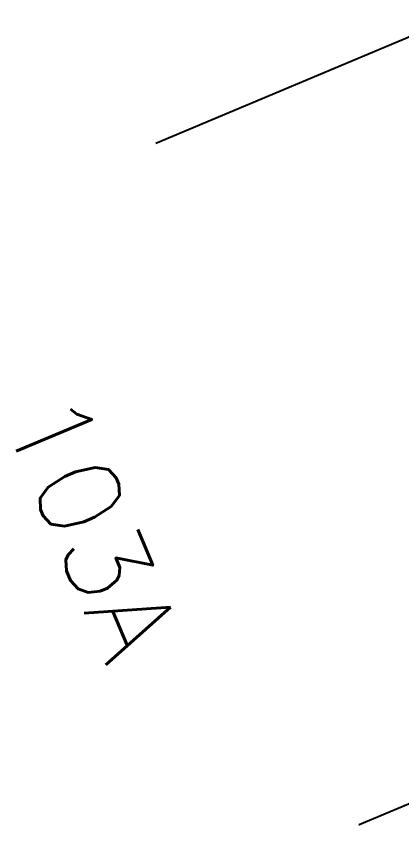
# Model space of a CAD drawing. Header units: millimetres. Extents: x 133016 to 134000, y 142000 to 143000.
# Drawn here: x 133266.09 to 133271.97, y 142284.48 to 142296.82 of the extents above; entities that cross this region are included whole.
import ezdxf
from ezdxf.enums import TextEntityAlignment as Align

# ---------------------------------------------------------------- set-up
doc = ezdxf.new("R2010")
doc.units = ezdxf.units.MM
doc.layers.add('W0100', color=7, linetype='CONTINUOUS')
doc.layers.add('W0991', color=7, linetype='CONTINUOUS')
doc.styles.get("Standard").update_dxf_attribs({"font": 'romans.shx', "width": 0.85})

msp = doc.modelspace()

# ---------------------------------------------------------------- linework, layer by layer
at = {"layer": 'W0100'}
for points in [[(133268.218, 142294.88), (133272.827, 142296.818)], [(133275.933, 142286.41), (133271.321, 142284.479), (133271.321, 142284.479), (133271.321, 142284.479), (133271.321, 142284.479), (133271.321, 142284.479), (133271.321, 142284.479), (133271.321, 142284.479), (133271.321, 142284.479), (133271.321, 142284.479), (133271.321, 142284.479), (133271.321, 142284.479), (133271.321, 142284.479), (133271.321, 142284.479), (133271.321, 142284.479), (133271.321, 142284.479), (133271.321, 142284.479), (133271.321, 142284.479), (133271.321, 142284.479), (133271.321, 142284.479), (133271.321, 142284.479), (133271.321, 142284.479), (133271.321, 142284.479), (133271.321, 142284.479), (133271.321, 142284.479), (133271.321, 142284.479), (133271.321, 142284.479), (133271.321, 142284.479), (133271.321, 142284.479), (133271.321, 142284.479), (133271.321, 142284.479), (133271.321, 142284.479), (133271.321, 142284.479), (133271.321, 142284.479), (133271.321, 142284.479), (133271.321, 142284.479), (133271.321, 142284.479), (133271.321, 142284.479), (133271.321, 142284.479), (133271.321, 142284.479), (133271.321, 142284.479), (133271.321, 142284.479), (133271.321, 142284.479), (133271.321, 142284.479), (133271.321, 142284.479), (133271.321, 142284.479), (133271.321, 142284.479), (133271.321, 142284.479), (133271.321, 142284.479), (133271.321, 142284.479), (133271.321, 142284.479), (133271.321, 142284.479), (133271.321, 142284.479), (133271.321, 142284.479), (133271.321, 142284.479), (133271.321, 142284.479), (133271.321, 142284.479), (133271.321, 142284.479), (133271.321, 142284.479), (133271.321, 142284.479), (133271.321, 142284.479), (133271.321, 142284.479), (133271.321, 142284.479), (133271.321, 142284.479), (133271.321, 142284.479), (133271.321, 142284.479), (133271.321, 142284.479), (133271.321, 142284.479), (133271.321, 142284.479), (133271.321, 142284.479), (133271.321, 142284.479), (133271.321, 142284.479), (133271.321, 142284.479), (133271.321, 142284.479), (133271.321, 142284.479), (133271.321, 142284.479), (133271.321, 142284.479), (133271.321, 142284.479), (133271.321, 142284.479), (133271.321, 142284.479), (133271.321, 142284.479), (133271.321, 142284.479), (133271.321, 142284.479), (133271.321, 142284.479), (133271.321, 142284.479), (133271.321, 142284.479), (133271.321, 142284.479), (133271.321, 142284.479), (133271.321, 142284.479), (133271.321, 142284.479), (133271.321, 142284.479), (133271.321, 142284.479), (133271.321, 142284.479), (133271.321, 142284.479), (133271.321, 142284.479), (133271.321, 142284.479), (133271.321, 142284.479), (133271.321, 142284.479), (133271.321, 142284.479), (133271.321, 142284.479), (133271.321, 142284.479), (133271.321, 142284.479), (133271.321, 142284.479), (133271.321, 142284.479), (133271.321, 142284.479), (133271.321, 142284.479), (133271.321, 142284.479), (133271.321, 142284.479), (133271.321, 142284.479), (133271.321, 142284.479), (133271.321, 142284.479), (133271.321, 142284.479), (133271.321, 142284.479), (133271.321, 142284.479), (133271.321, 142284.479), (133271.321, 142284.479)]]:
    msp.add_lwpolyline(points, dxfattribs=at)

# ---------------------------------------------------------------- texts
at = {"layer": 'W0991'}
msp.add_text('103A', height=1.25, rotation=292.7157, dxfattribs=at).set_placement((133267.244, 142289.039), align=Align.MIDDLE)

doc.saveas('drawing.dxf')
